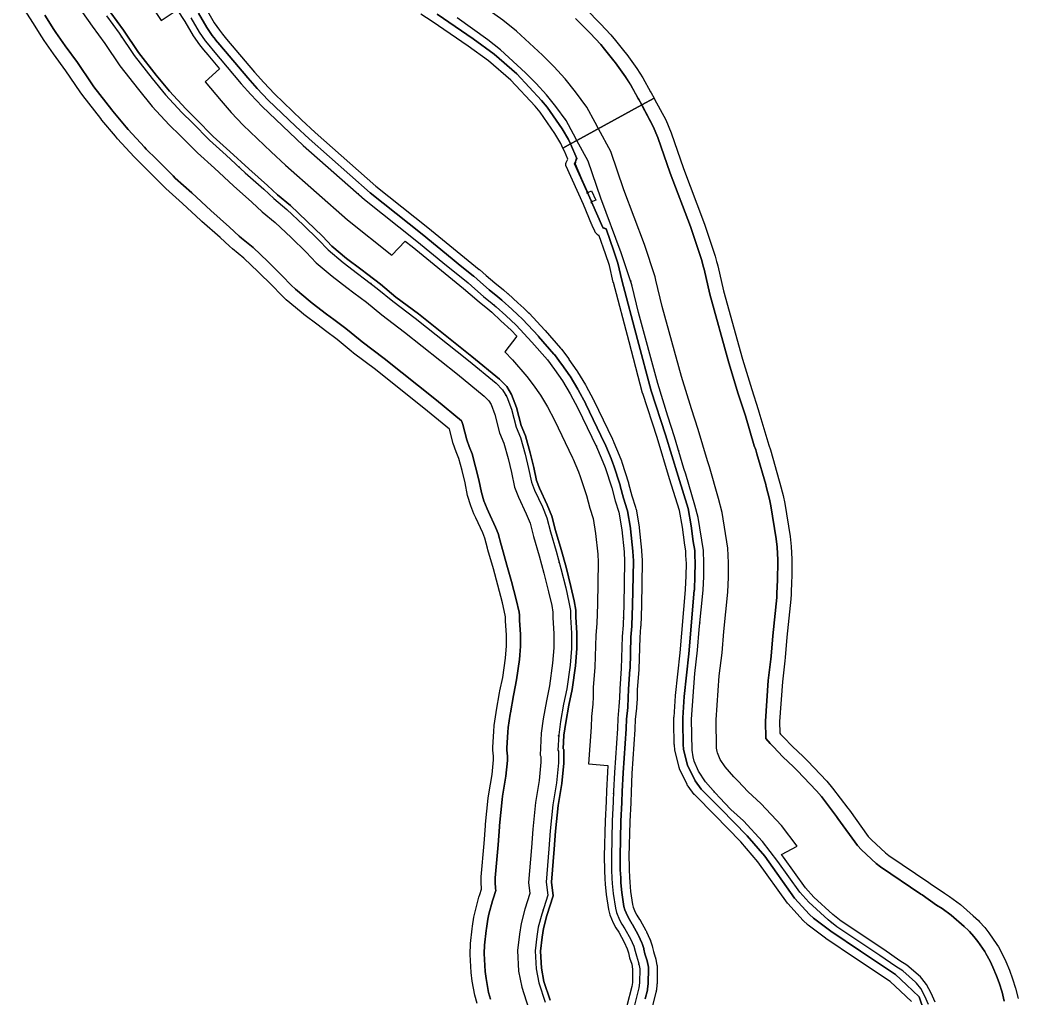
# Model space of a CAD drawing. Header units: inches. Extents: x 87989 to 118156, y 435697 to 451526.
# Drawn here: x 97259 to 97826, y 443586 to 444143 of the extents above; entities that cross this region are included whole.
import ezdxf

# ---------------------------------------------------------------- set-up
doc = ezdxf.new("R2010")
doc.units = ezdxf.units.IN
doc.header["$MEASUREMENT"] = 0
for name, color, linetype, true_color in [('As_waterkering_BWK', 7, 'Continuous', 0x7b8981), ('Beschermingszone_BWK', 7, 'Continuous', 0xcf890d), ('Grens_bebouwingsvrije_zone_BWK', 7, 'Continuous', 0x6789ae), ('Kernzone_BWK', 7, 'Continuous', 0xcb89af), ('Kunstwerken_BWK', 7, 'Continuous', 0xc78952), ('Referentiepunten_BWK', 7, 'Continuous', 0x178980)]:
    doc.layers.add(name, color=color, linetype=linetype, true_color=true_color)

msp = doc.modelspace()

# ---------------------------------------------------------------- linework, layer by layer
at = {"layer": 'As_waterkering_BWK'}
for points in [[(97307.7265, 444144.8385), (97314.9883, 444134.9359), (97323.4708, 444122.3447), (97333.7173, 444109.1707), (97341.311, 444099.9784), (97350.6433, 444089.8461), (97356.621, 444084.0012), (97366.3063, 444074.1833), (97375.8649, 444065.554), (97386.5868, 444055.6263), (97397.1684, 444046.2351), (97402.8849, 444040.9174), (97410.2877, 444034.8365), (97419.6149, 444026.0348), (97428.3086, 444017.4729), (97433.7867, 444011.7276), (97442.244, 444004.6126), (97450.4823, 443998.3675), (97454.4574, 443995.3199), (97461.7009, 443989.9203), (97470.4286, 443982.6471), (97483.2795, 443972.9759), (97513.5401, 443948.926), (97529.1822, 443936.0442), (97532.9255, 443932.1761), (97535.3563, 443928.2868), (97538.0245, 443921.2988), (97540.6762, 443910.9571), (97543.0637, 443905.121), (97545.6696, 443895.6094), (97547.6399, 443887.4655), (97549.2559, 443879.7896), (97551.0615, 443875.2061), (97555.5601, 443865.6796), (97558.0056, 443859.5015), (97560.0981, 443851.5241), (97563.2777, 443840.528), (97566.0467, 443830.6386), (97568.8123, 443819.7077), (97570.65, 443811.5696), (97571.5357, 443806.7615), (97571.5357, 443802.9166), (97572.0649, 443793.9208), (97572.0649, 443785.198), (97571.2823, 443775.6767), (97569.4471, 443762.3058), (97567.6026, 443753.479), (97565.8718, 443743.6262), (97564.7958, 443736.0943), (97564.3619, 443727.273), (97564.6565, 443726.8311), (97564.6565, 443720.1201), (97563.6136, 443708.7787), (97561.4981, 443696.3502), (97560.0339, 443681.5744), (97559.239, 443671.2406), (97557.6492, 443652.2962), (97558.5867, 443644.8865), (97555.1953, 443634.143), (97553.188, 443626.6492), (97552.3712, 443621.4764), (97551.4212, 443613.1976), (97551.9665, 443602.9739), (97553.4718, 443595.0368), (97557.1053, 443584.1363)], [(97355.6954, 444143.7685), (97360.4851, 444135.5615), (97363.8722, 444130.6753), (97365.8988, 444128.1455), (97368.3409, 444125.2054), (97384.2746, 444106.2864), (97389.7512, 444100.1215), (97396.1507, 444093.3732), (97411.696, 444078.4755), (97419.5746, 444071.1682), (97454.4503, 444040.3676), (97484.0723, 444016.7809), (97501.0832, 444002.9054), (97504.5826, 444000.0511), (97513.2552, 443992.9774), (97517.1176, 443989.6328), (97522.1296, 443985.3442), (97527.0005, 443981.2874), (97529.338, 443979.364), (97534.6966, 443974.4362), (97540.6288, 443968.8967), (97549.5957, 443959.3474), (97558.3385, 443949.3094), (97562.4541, 443943.8128), (97566.988, 443937.3346), (97571.399, 443929.9477), (97575.7223, 443921.8661), (97586.3636, 443899.8194), (97586.9146, 443898.5105), (97589.8983, 443891.2393), (97591.1918, 443888.0431), (97594.9039, 443876.41), (97596.8429, 443869.1593), (97598.9065, 443862.5757), (97600.6457, 443852.6857), (97601.9443, 443840.0292), (97602.2728, 443834.6325), (97601.8415, 443809.9864), (97601.3995, 443798.3443), (97600.8322, 443791.9451), (97600.3304, 443773.7066), (97599.461, 443762.2535), (97599.3681, 443757.1532), (97599.0571, 443752.209), (97598.3465, 443745.3984), (97598.1684, 443739.7524), (97596.4643, 443714.6958), (97595.904, 443704.0079), (97595.751, 443697.9199), (97595.1691, 443687.0862), (97594.7251, 443666.9836), (97594.7688, 443659.0622), (97595.0358, 443654.5225), (97595.2153, 443651.5155), (97595.6872, 443645.7832), (97597.0088, 443637.5173), (97597.6617, 443635.0125), (97599.3103, 443630.8891), (97600.7264, 443628.4062), (97602.3501, 443625.8327), (97605.5789, 443620.0132), (97607.4653, 443615.8284), (97608.3484, 443613.1081), (97608.9446, 443610.3325), (97610.1504, 443606.6075), (97610.8406, 443603.1096), (97610.6996, 443595.0304), (97610.3893, 443592.1863), (97607.4191, 443580.7744)], [(97575.1387, 444074.0575), (97573.2999, 444077.513), (97568.9644, 444085.3388), (97563.1736, 444093.2443), (97557.8934, 444099.9238), (97551.9096, 444106.3597), (97545.8484, 444112.4935), (97531.6309, 444125.6222), (97524.5967, 444131.2962), (97506.9972, 444143.8159)], [(97775.0358, 443582.6761), (97772.9597, 443587.5499), (97770.6114, 443591.9376), (97768.2134, 443594.8717), (97767.6175, 443595.4819), (97760.3175, 443601.8388), (97756.4092, 443604.2969), (97747.339, 443610.6401), (97722.9477, 443626.9636), (97717.9336, 443630.9401), (97707.043, 443641.0043), (97701.8918, 443646.6316), (97689.3812, 443664.1026), (97680.6967, 443675.4885), (97669.7825, 443687.1032), (97662.6929, 443693.6477), (97662.4724, 443693.882), (97656.3868, 443700.2008), (97653.9017, 443702.8407), (97648.1642, 443709.4165), (97644.2384, 443715.439), (97641.8599, 443721.143), (97641.1706, 443723.501), (97640.5719, 443727.312), (97640.2799, 443744.9942), (97642.1321, 443770.9704), (97643.7362, 443784.1559), (97644.6966, 443796.0512), (97646.9096, 443818.2499), (97647.2495, 443826.0799), (97647.3575, 443833.663), (97647.022, 443840.8289), (97643.9795, 443859.6104), (97642.1414, 443866.7004), (97637.0788, 443884.3013), (97635.9711, 443887.4984), (97630.6651, 443905.5339), (97626.8357, 443917.2893), (97621.1913, 443935.8203), (97610.0799, 443976.1976), (97606.5202, 443991.2244), (97606.1732, 443992.5414), (97600.3691, 444010.1885), (97588.6578, 444041.1038), (97581.4729, 444062.1545), (97575.1387, 444074.0575)]]:
    msp.add_lwpolyline(points, dxfattribs=at)
at = {"layer": 'Beschermingszone_BWK'}
for points in [[(97518.3705, 443583.3364), (97517.1198, 443588.1424), (97515.6145, 443596.0795), (97515.019, 443601.0034), (97514.4737, 443611.2271), (97514.6624, 443617.4159), (97515.6125, 443625.6946), (97515.824, 443627.247), (97516.6408, 443632.4198), (97517.4479, 443636.2224), (97519.4552, 443643.7162), (97519.9115, 443645.2811), (97520.8949, 443648.3964), (97520.6492, 443652.2962), (97520.7788, 443655.3902), (97522.3582, 443674.2065), (97523.1429, 443684.4122), (97523.2142, 443685.2232), (97524.6785, 443699.999), (97525.0228, 443702.5588), (97526.8994, 443713.5841), (97527.6565, 443721.8177), (97527.6565, 443723.906), (97527.3619, 443727.273), (97527.4066, 443729.0905), (97527.8404, 443737.9118), (97528.1676, 443741.3269), (97529.2436, 443748.8588), (97529.4298, 443750.0282), (97531.1607, 443759.8809), (97531.3849, 443761.0469), (97532.9659, 443768.613), (97534.4891, 443779.7108), (97535.0649, 443786.716), (97535.0649, 443792.8335), (97534.5995, 443800.7439), (97534.5357, 443803.1493), (97534.396, 443804.1404), (97532.8259, 443811.0937), (97530.2913, 443821.1112), (97527.6902, 443830.4008), (97524.5542, 443841.2464), (97524.3087, 443842.1367), (97522.7821, 443847.9571), (97521.595, 443850.9559), (97517.6043, 443859.4069), (97516.6364, 443861.6447), (97514.8308, 443866.2282), (97513.0496, 443872.1672), (97511.5474, 443879.3022), (97509.8378, 443886.3687), (97507.9705, 443893.1844), (97506.431, 443896.9477), (97504.8356, 443901.7672), (97502.7569, 443909.8745), (97490.2672, 443920.1601), (97460.6407, 443943.7061), (97448.1799, 443953.0837), (97446.7418, 443954.2229), (97438.7839, 443960.8546), (97432.1446, 443965.8059), (97428.0503, 443968.9431), (97419.8922, 443975.1272), (97418.4249, 443976.2993), (97409.9675, 443983.4142), (97407.0084, 443986.1948), (97401.9317, 443991.5191), (97393.9338, 443999.3959), (97385.8192, 444007.0533), (97379.3996, 444012.3266), (97377.6841, 444013.8265), (97372.2846, 444018.8493), (97362.0268, 444027.9531), (97361.4487, 444028.4772), (97350.8979, 444038.2464), (97341.5125, 444046.7194), (97339.966, 444048.1989), (97330.515, 444057.7793), (97324.776, 444063.3908), (97323.4282, 444064.7795), (97314.0958, 444074.9118), (97312.7854, 444076.4138), (97305.1917, 444085.6061), (97304.5112, 444086.4549), (97294.2648, 444099.6289), (97292.7847, 444101.6719), (97284.7147, 444113.6508), (97277.7169, 444123.1973), (97272.3355, 444130.7824), (97270.9218, 444132.9306), (97265.953, 444141.0845), (97258.5641, 444152.6216)], [(97272.738, 444145.3238), (97277.7533, 444137.0935), (97278.8614, 444135.4098), (97284.2055, 444127.8765), (97291.2604, 444118.253), (97299.4196, 444106.1417), (97300.5796, 444104.5404), (97310.8261, 444091.3665), (97311.3594, 444090.7012), (97318.9531, 444081.5088), (97319.9802, 444080.3316), (97329.3125, 444070.1993), (97330.3689, 444069.1109), (97336.1596, 444063.4489), (97345.6612, 444053.8172), (97346.8733, 444052.6575), (97356.2962, 444044.1507), (97367.1105, 444034.1419), (97377.6649, 444024.7706), (97383.1329, 444019.684), (97384.4775, 444018.5084), (97391.1097, 444013.0605), (97399.4865, 444005.1556), (97407.6348, 443997.1308), (97412.7983, 443991.7154), (97415.1176, 443989.536), (97423.575, 443982.4211), (97424.725, 443981.5024), (97432.9005, 443975.3051), (97436.969, 443972.1873), (97443.7389, 443967.139), (97451.8633, 443960.3687), (97452.9904, 443959.4758), (97465.5355, 443950.0347), (97495.2992, 443926.3797), (97509.5014, 443914.6797), (97509.7709, 443914.1386), (97510.3433, 443912.4967), (97512.585, 443903.7542), (97513.8353, 443899.9767), (97515.5582, 443895.7652), (97517.5852, 443888.3667), (97519.3512, 443881.0673), (97520.878, 443873.8153), (97522.2741, 443869.1604), (97524.0797, 443864.5769), (97524.8383, 443862.8229), (97528.9388, 443854.1394), (97530.398, 443850.4532), (97532.047, 443844.1664), (97532.2393, 443843.4686), (97535.3848, 443832.5905), (97538.0222, 443823.1711), (97540.6067, 443812.9562), (97542.2347, 443805.7467), (97542.5357, 443804.1127), (97542.5357, 443802.9166), (97542.5857, 443801.2137), (97543.0649, 443793.0685), (97543.0649, 443786.3878), (97542.4444, 443778.8385), (97540.8537, 443767.2493), (97539.2157, 443759.4106), (97539.04, 443758.4967), (97537.3092, 443748.644), (97537.1632, 443747.7275), (97536.0872, 443740.1955), (97535.8308, 443737.5188), (97535.3969, 443728.6975), (97535.3619, 443727.273), (97535.6565, 443723.906), (97535.6565, 443721.4506), (97534.8376, 443712.5451), (97532.9093, 443701.2164), (97532.6395, 443699.2101), (97531.1752, 443684.4343), (97531.1193, 443683.7986), (97530.3325, 443673.5653), (97528.7508, 443654.7212), (97528.6492, 443652.2962), (97528.8786, 443648.6561), (97529.018, 443647.5537), (97527.5404, 443642.8729), (97527.1828, 443641.6464), (97525.1755, 443634.1525), (97524.5429, 443631.1721), (97523.7261, 443625.9993), (97523.5603, 443624.7825), (97522.6103, 443616.5038), (97522.4624, 443611.6532), (97523.0076, 443601.4294), (97523.4744, 443597.5702), (97524.9797, 443589.6331), (97525.96, 443585.8662)], [(97495.709, 444145.8008), (97516.2129, 444131.7773), (97528.0527, 444123.1133), (97541.084, 444111.9336), (97555.1074, 444096.7891), (97558.2168, 444093.0156), (97566.748, 444080.6484), (97570.3867, 444074.5625), (97571.478, 444072.0532), (97567.1753, 444069.6982), (97565.9785, 444072.1914), (97562.541, 444077.9414), (97554.2227, 444090), (97551.3398, 444093.4961), (97537.6113, 444108.3281), (97524.9453, 444119.1914), (97513.3418, 444127.6836), (97513.3086, 444127.707), (97492.959, 444141.625), (97492.9297, 444141.6445), (97486.3945, 444145.8516)], [(97765.3516, 443584.4062), (97759.0586, 443590.2969), (97753.1387, 443595.8359), (97733.5645, 443608.9063), (97716.625, 443620.2891), (97716.5684, 443620.3281), (97716.457, 443620.4063), (97716.4023, 443620.4492), (97706.5195, 443627.9023), (97706.4316, 443627.9766), (97706.2402, 443628.1328), (97706.1953, 443628.1719), (97706.1465, 443628.2148), (97703.9141, 443630.2773), (97703.8379, 443630.3516), (97703.6699, 443630.5234), (97703.5898, 443630.6094), (97695.1914, 443639.9453), (97695.1699, 443639.9688), (97695.1016, 443640.0547), (97694.9277, 443640.2695), (97694.8926, 443640.3125), (97694.8438, 443640.3789), (97677.9746, 443663.9414), (97668.2344, 443675.2305), (97653.3359, 443690.5234), (97642.3027, 443701.6875), (97642.1973, 443701.8008), (97641.9824, 443702.0508), (97641.8828, 443702.1719), (97638.3086, 443706.8711), (97638.2168, 443707), (97638.041, 443707.2656), (97637.957, 443707.3984), (97637.9063, 443707.4922), (97637.8105, 443707.6758), (97637.7832, 443707.7305), (97637.7637, 443707.7695), (97633.5293, 443716.7656), (97633.4844, 443716.8711), (97633.3965, 443717.082), (97633.3379, 443717.2383), (97633.3145, 443717.3086), (97633.2402, 443717.5508), (97633.2148, 443717.6367), (97633.2051, 443717.6758), (97630.957, 443726.6055), (97630.9297, 443726.7266), (97630.918, 443726.7852), (97630.8535, 443727.1562), (97630.8379, 443727.2578), (97630.8281, 443727.3398), (97630.5371, 443730.332), (97630.5293, 443730.4219), (97630.5176, 443730.6328), (97630.5137, 443730.7344), (97630.3145, 443742.8438), (97630.3145, 443742.8906), (97630.3262, 443745.8242), (97630.3262, 443745.9102), (97630.334, 443746.0781), (97630.3379, 443746.1562), (97631.2012, 443758.2578), (97631.2051, 443758.3047), (97631.2129, 443758.3984), (97631.2168, 443758.4492), (97633.8711, 443782.6797), (97636.9004, 443818.5898), (97636.9121, 443818.75), (97636.918, 443818.8359), (97636.9316, 443818.9648), (97637.252, 443826.3516), (97637.2539, 443826.3867), (97637.3535, 443833.5), (97637.1445, 443837.957), (97637.1445, 443837.9922), (97637.1426, 443838.0625), (97637.1406, 443838.0977), (97637.0957, 443840.4375), (97636.3535, 443845.2695), (97636.3496, 443845.3008), (97636.3398, 443845.3672), (97636.3359, 443845.3945), (97635.2285, 443854.1133), (97633.457, 443863.543), (97627.8496, 443881.6719), (97620.7832, 443905.0508), (97612.5977, 443930.0664), (97612.5762, 443930.1367), (97612.5352, 443930.2812), (97612.5156, 443930.3438), (97604.8438, 443959.5781), (97595.8516, 443993.3047), (97595.8418, 443993.3398), (97595.8223, 443993.4141), (97595.8145, 443993.4492), (97593.6133, 444002.832), (97591.4297, 444009.5117), (97587.832, 444019.875), (97587.7949, 444019.8867), (97587.6445, 444019.957), (97587.502, 444020.0312), (97587.4512, 444020.0625), (97587.084, 444020.2852), (97586.9961, 444020.3438), (97586.8633, 444020.4375), (97586.7383, 444020.5391), (97586.416, 444020.8242), (97586.2949, 444020.9375), (97586.1836, 444021.0547), (97586.1191, 444021.1289), (97585.8496, 444021.4648), (97585.8105, 444021.5156), (97585.7148, 444021.6484), (97585.6289, 444021.7852), (97585.6094, 444021.8203), (97585.4004, 444022.1914), (97585.3418, 444022.3047), (97585.3047, 444022.3867), (97583.791, 444025.75), (97583.7617, 444025.8164), (97583.7051, 444025.9531), (97578.8145, 444037.5586), (97569.0156, 444059.3633), (97568.9863, 444059.4297), (97568.9277, 444059.5859), (97568.8809, 444059.7422), (97568.8438, 444059.8984), (97568.8184, 444060.0625), (97568.8008, 444060.2227), (97568.7969, 444060.3867), (97568.8008, 444060.5508), (97568.8184, 444060.7148), (97568.8438, 444060.875), (97568.8809, 444061.0352), (97568.9277, 444061.1914), (97568.9863, 444061.3438), (97569.0313, 444061.4453), (97569.9727, 444063.4609), (97568.0449, 444067.8867), (97567.1753, 444069.6982), (97571.478, 444072.0532), (97575.1113, 444063.6992), (97573.8438, 444060.6797), (97583.3867, 444039.2773), (97583.4922, 444039.0352), (97589.8652, 444024.4375), (97591.8633, 444023.8398), (97596.1836, 444011.0625), (97598.4336, 444004.1836), (97600.6816, 443994.5938), (97609.6777, 443960.8555), (97617.3496, 443931.6211), (97625.5527, 443906.5508), (97632.6309, 443883.1367), (97638.3184, 443864.7461), (97640.1719, 443854.8906), (97641.2949, 443846.0273), (97642.0898, 443840.8672), (97642.1406, 443838.1914), (97642.3555, 443833.582), (97642.252, 443826.2227), (97641.9199, 443818.6055), (97641.8945, 443818.3398), (97641.8906, 443818.2461), (97638.8477, 443782.1953), (97636.1875, 443757.9023), (97635.3262, 443745.8047), (97635.3145, 443742.9023), (97635.5137, 443730.8164), (97635.8047, 443727.8242), (97638.0547, 443718.8945), (97642.2871, 443709.8984), (97645.8594, 443705.2031), (97656.9063, 443694.0234), (97671.9219, 443678.6133), (97681.9082, 443667.0352), (97698.9082, 443643.2891), (97707.3086, 443633.9492), (97709.5391, 443631.8906), (97719.4141, 443624.4375), (97736.3477, 443613.0625), (97756.2578, 443599.7656), (97762.4746, 443593.9453), (97769.6855, 443587.1992), (97772.3301, 443579.3945)]]:
    msp.add_lwpolyline(points, dxfattribs=at)
for points in [[(97613.9355, 443585.957, 0), (97615.2285, 443590.9258, 0), (97615.3594, 443591.6445, 0), (97615.6699, 443594.4883, 0), (97615.6992, 443594.9414, 0), (97615.8398, 443603.0664, 0), (97615.7559, 443604.0273, 0), (97615.0566, 443607.5742, 0), (97614.9082, 443608.1484, 0), (97613.7793, 443611.6328, 0), (97613.2363, 443614.1562, 0), (97613.1035, 443614.6523, 0), (97612.2207, 443617.3711, 0), (97612.0234, 443617.8828, 0), (97610.1367, 443622.0664, 0), (97609.9512, 443622.4375, 0), (97606.7227, 443628.2578, 0), (97606.5781, 443628.5, 0), (97605.0137, 443630.9805, 0), (97603.8242, 443633.0664, 0), (97602.4199, 443636.5781, 0), (97601.9082, 443638.543, 0), (97600.6543, 443646.3828, 0), (97600.2031, 443651.8672, 0), (97600.0273, 443654.8164, 0), (97599.7676, 443659.2227, 0), (97599.7559, 443661.3906, 0), (97599.7246, 443666.9414, 0), (97600.166, 443686.8984, 0), (97600.7441, 443697.6523, 0), (97600.75, 443697.793, 0), (97600.9004, 443703.8164, 0), (97601.4551, 443714.3945, 0), (97603.1563, 443739.4141, 0), (97603.166, 443739.5938, 0), (97603.3379, 443745.0586, 0), (97604.0293, 443751.6914, 0), (97604.0469, 443751.8945, 0), (97604.3574, 443756.8398, 0), (97604.3672, 443757.0625, 0), (97604.457, 443762.0195, 0), (97605.3164, 443773.3281, 0), (97605.3281, 443773.5703, 0), (97605.8262, 443791.6563, 0), (97606.3809, 443797.9023, 0), (97606.3965, 443798.1563, 0), (97606.8398, 443809.8477, 0), (97607.2715, 443834.5469, 0), (97607.2637, 443834.9375, 0), (97606.9355, 443840.332, 0), (97606.918, 443840.5391, 0), (97605.6191, 443853.1953, 0), (97605.5703, 443853.5508, 0), (97603.8301, 443863.4414, 0), (97603.6777, 443864.0703, 0), (97601.6465, 443870.5508, 0), (97599.7344, 443877.7031, 0), (97599.668, 443877.9297, 0), (97595.9551, 443889.5625, 0), (97595.8262, 443889.918, 0), (97594.5293, 443893.125, 0), (97591.5313, 443900.4297, 0), (97590.9727, 443901.7578, 0), (97590.8672, 443901.9922, 0), (97580.2246, 443924.0391, 0), (97580.1309, 443924.2227, 0), (97575.8086, 443932.3047, 0), (97575.6914, 443932.5117, 0), (97571.2813, 443939.8984, 0), (97571.084, 443940.2031, 0), (97566.5508, 443946.6797, 0), (97566.457, 443946.8086, 0), (97562.3418, 443952.3047, 0), (97562.1094, 443952.5938, 0), (97553.3652, 443962.6328, 0), (97553.2402, 443962.7695, 0), (97544.2734, 443972.3203, 0), (97544.041, 443972.5508, 0), (97541.5078, 443974.918, 0), (97538.0957, 443978.1055, 0), (97532.7227, 443983.043, 0), (97532.5156, 443983.2266, 0), (97530.1895, 443985.1406, 0), (97525.3555, 443989.1641, 0), (97520.3789, 443993.4219, 0), (97516.5273, 443996.7578, 0), (97516.416, 443996.8516, 0), (97507.7422, 444003.9258, 0), (97504.2441, 444006.7813, 0), (97487.209, 444020.6758, 0), (97457.6641, 444044.1992, 0), (97422.9277, 444074.8789, 0), (97415.1563, 444082.0859, 0), (97415.0957, 444082.1406, 0), (97399.6973, 444096.8984, 0), (97393.4336, 444103.5039, 0), (97388.0586, 444109.5547, 0), (97372.1758, 444128.4141, 0), (97369.8008, 444131.2734, 0), (97369.7461, 444131.3398, 0), (97367.8828, 444133.668, 0), (97364.7051, 444138.25, 0), (97360.0137, 444146.2891, 0)], [(97364.332, 444148.8086, 0), (97368.9258, 444140.9375, 0), (97371.8926, 444136.6563, 0), (97373.6328, 444134.4844, 0), (97373.6602, 444134.4492, 0), (97376.0117, 444131.6211, 0), (97391.8281, 444112.8398, 0), (97391.8496, 444112.8164, 0), (97397.1035, 444106.8984, 0), (97397.1309, 444106.8711, 0), (97403.2441, 444100.4258, 0), (97418.5566, 444085.75, 0), (97426.2832, 444078.5859, 0), (97460.8789, 444048.0312, 0), (97490.3477, 444024.5664, 0), (97519.5898, 444000.7148, 0), (97519.6191, 444000.6914, 0), (97519.7598, 444000.5742, 0), (97519.7871, 444000.5508, 0), (97523.6406, 443997.2109, 0), (97528.5801, 443992.9844, 0), (97533.377, 443988.9922, 0), (97535.6914, 443987.0859, 0), (97535.7188, 443987.0625, 0), (97535.7715, 443987.0195, 0), (97535.7969, 443986.9961, 0), (97536.0078, 443986.8125, 0), (97536.0293, 443986.793, 0), (97536.082, 443986.7461, 0), (97536.1074, 443986.7266, 0), (97541.4941, 443981.7695, 0), (97544.9199, 443978.5703, 0), (97547.4531, 443976.207, 0), (97547.4844, 443976.1758, 0), (97547.543, 443976.1211, 0), (97547.5723, 443976.0898, 0), (97547.8066, 443975.8594, 0), (97547.834, 443975.832, 0), (97547.8906, 443975.7734, 0), (97547.918, 443975.7422, 0), (97556.9004, 443966.1758, 0), (97556.9316, 443966.1406, 0), (97557.0898, 443965.9688, 0), (97557.1172, 443965.9375, 0), (97565.8789, 443955.8789, 0), (97565.9102, 443955.8438, 0), (97565.9688, 443955.7734, 0), (97565.998, 443955.7344, 0), (97566.2305, 443955.4492, 0), (97566.2578, 443955.4141, 0), (97566.3203, 443955.332, 0), (97566.3438, 443955.3047, 0), (97570.4707, 443949.7891, 0), (97570.4941, 443949.7578, 0), (97570.6113, 443949.5977, 0), (97570.6348, 443949.5625, 0), (97575.1816, 443943.0703, 0), (97575.207, 443943.0313, 0), (97575.2598, 443942.9531, 0), (97575.2813, 443942.918, 0), (97575.4785, 443942.6133, 0), (97575.502, 443942.5781, 0), (97575.5508, 443942.5, 0), (97575.5742, 443942.4609, 0), (97580, 443935.0508, 0), (97580.0234, 443935.0078, 0), (97580.1738, 443934.7422, 0), (97580.2031, 443934.6914, 0), (97584.5527, 443926.5586, 0), (97584.5762, 443926.5156, 0), (97584.6934, 443926.2813, 0), (97584.7129, 443926.2461, 0), (97595.3828, 443904.1367, 0), (97595.4102, 443904.0781, 0), (97595.541, 443903.7852, 0), (97595.5664, 443903.7305, 0), (97596.1484, 443902.3477, 0), (97599.1582, 443895.0117, 0), (97600.4609, 443891.793, 0), (97600.4785, 443891.75, 0), (97600.5117, 443891.6641, 0), (97600.5293, 443891.6172, 0), (97600.6582, 443891.2617, 0), (97600.6738, 443891.2188, 0), (97600.7031, 443891.1289, 0), (97600.7188, 443891.082, 0), (97604.4395, 443879.4219, 0), (97604.457, 443879.3633, 0), (97604.541, 443879.0781, 0), (97604.5566, 443879.0234, 0), (97606.4492, 443871.9453, 0), (97608.4492, 443865.5664, 0), (97608.4727, 443865.4883, 0), (97608.5176, 443865.3203, 0), (97608.5352, 443865.2539, 0), (97608.6895, 443864.625, 0), (97608.707, 443864.5469, 0), (97608.7422, 443864.375, 0), (97608.7559, 443864.3086, 0), (97610.4941, 443854.418, 0), (97610.502, 443854.375, 0), (97610.5156, 443854.2852, 0), (97610.5215, 443854.2422, 0), (97610.5723, 443853.875, 0), (97610.5781, 443853.8398, 0), (97610.5879, 443853.75, 0), (97610.5938, 443853.707, 0), (97611.8945, 443841.0234, 0), (97611.8984, 443840.9727, 0), (97611.9199, 443840.7148, 0), (97611.9238, 443840.668, 0), (97612.2539, 443835.2383, 0), (97612.2578, 443835.1914, 0), (97612.2617, 443835.0938, 0), (97612.2617, 443835.043, 0), (97612.2715, 443834.6523, 0), (97612.2715, 443834.6055, 0), (97612.2715, 443834.5039, 0), (97612.2715, 443834.457, 0), (97611.8379, 443809.7344, 0), (97611.8359, 443809.6836, 0), (97611.3906, 443797.9336, 0), (97611.3867, 443797.8711, 0), (97611.3672, 443797.5547, 0), (97611.3633, 443797.4922, 0), (97610.8203, 443791.3633, 0), (97610.3262, 443773.4023, 0), (97610.3223, 443773.3438, 0), (97610.3066, 443773.0391, 0), (97610.3047, 443772.9922, 0), (97609.4531, 443761.7852, 0), (97609.3652, 443756.9414, 0), (97609.3633, 443756.8867, 0), (97609.3535, 443756.6094, 0), (97609.3496, 443756.5547, 0), (97609.0352, 443751.5508, 0), (97609.0313, 443751.5039, 0), (97609.0098, 443751.25, 0), (97609.0059, 443751.1953, 0), (97608.3301, 443744.7227, 0), (97608.1621, 443739.4141, 0), (97608.1602, 443739.3711, 0), (97608.1484, 443739.1445, 0), (97608.1465, 443739.1016, 0), (97606.4473, 443714.0938, 0), (97605.8984, 443703.6367, 0), (97605.8965, 443703.6055, 0), (97605.748, 443697.6523, 0), (97605.7461, 443697.6172, 0), (97605.7383, 443697.4375, 0), (97605.7383, 443697.4023, 0), (97605.1641, 443686.7266, 0), (97605.1621, 443686.6875, 0), (97604.7266, 443666.918, 0), (97604.7246, 443666.8828, 0), (97604.7559, 443661.418, 0), (97604.7676, 443659.3828, 0), (97605.0176, 443655.1133, 0), (97605.1914, 443652.2227, 0), (97605.623, 443646.9844, 0), (97606.8066, 443639.5742, 0), (97607.1797, 443638.1406, 0), (97608.3398, 443635.2422, 0), (97609.3008, 443633.5547, 0), (97610.8066, 443631.168, 0), (97610.8262, 443631.1406, 0), (97610.8633, 443631.0781, 0), (97610.8809, 443631.0469, 0), (97611.0254, 443630.8047, 0), (97611.041, 443630.7773, 0), (97611.0762, 443630.7148, 0), (97611.0938, 443630.6836, 0), (97614.3223, 443624.8633, 0), (97614.3477, 443624.8203, 0), (97614.3965, 443624.7266, 0), (97614.4199, 443624.6836, 0), (97614.6094, 443624.3047, 0), (97614.6289, 443624.2656, 0), (97614.6738, 443624.1719, 0), (97614.6953, 443624.1211, 0), (97616.582, 443619.9375, 0), (97616.6094, 443619.875, 0), (97616.6641, 443619.7461, 0), (97616.6875, 443619.6836, 0), (97616.8848, 443619.1758, 0), (97616.9082, 443619.1094, 0), (97616.9551, 443618.9805, 0), (97616.9668, 443618.9492, 0), (97616.9766, 443618.918, 0), (97617.8594, 443616.1953, 0), (97617.8789, 443616.1367, 0), (97617.916, 443616.0117, 0), (97617.9316, 443615.9492, 0), (97618.0664, 443615.457, 0), (97618.082, 443615.3945, 0), (97618.1113, 443615.2695, 0), (97618.125, 443615.207, 0), (97618.6152, 443612.9297, 0), (97619.6641, 443609.6875, 0), (97619.6855, 443609.6172, 0), (97619.7266, 443609.4727, 0), (97619.7441, 443609.4141, 0), (97619.8965, 443608.832, 0), (97619.9141, 443608.7578, 0), (97619.9453, 443608.6133, 0), (97619.9609, 443608.543, 0), (97620.6602, 443604.9961, 0), (97620.6836, 443604.8633, 0), (97620.7227, 443604.5859, 0), (97620.7363, 443604.4688, 0), (97620.8203, 443603.5039, 0), (97620.8262, 443603.4492, 0), (97620.8281, 443603.375, 0), (97620.8379, 443603.1094, 0), (97620.8398, 443603.0234, 0), (97620.8398, 443602.9805, 0), (97620.6973, 443594.8555, 0), (97620.6973, 443594.8008, 0), (97620.6914, 443594.6836, 0), (97620.6895, 443594.6289, 0), (97620.6602, 443594.1719, 0), (97620.6563, 443594.1172, 0), (97620.6465, 443594.0039, 0), (97620.6406, 443593.9453, 0), (97620.3301, 443591.1016, 0), (97620.3242, 443591.0469, 0), (97620.3184, 443591.0117, 0), (97620.293, 443590.832, 0), (97620.2773, 443590.7422, 0), (97620.1465, 443590.0234, 0), (97620.1387, 443589.9883, 0), (97620.127, 443589.9336, 0), (97620.0879, 443589.7578, 0), (97620.0664, 443589.668, 0), (97617.0938, 443578.2461, 0)], [(97581.4135, 444147.6378, 0), (97587.4747, 444141.504, 0), (97588.5277, 444140.4054, 0), (97594.5115, 444133.9696, 0), (97597.1177, 444130.9311, 0), (97602.3979, 444124.2516, 0), (97603.5098, 444122.7907, 0), (97609.3006, 444114.8852, 0), (97612.7011, 444109.569, 0), (97617.0366, 444101.7431, 0), (97617.4392, 444101.0017, 0), (97619.0021, 444098.0647, 0), (97611.984, 444094.2235, 0), (97610.3769, 444097.2435, 0), (97610.0387, 444097.8663, 0), (97605.7032, 444105.6922, 0), (97602.8468, 444110.1578, 0), (97597.056, 444118.0633, 0), (97596.122, 444119.2904, 0), (97590.8418, 444125.9699, 0), (97588.6526, 444128.5222, 0), (97582.6688, 444134.9581, 0), (97581.7843, 444135.8809, 0), (97575.7231, 444142.0147, 0), (97574.342, 444143.3499, 0)], [(97818.0159, 443584.7119, 0), (97816.7955, 443589.7743, 0), (97815.1773, 443595.0317, 0), (97813.6762, 443599.1356, 0), (97811.6002, 443604.0094, 0), (97809.9899, 443607.3682, 0), (97807.6417, 443611.7559, 0), (97806.9845, 443612.9376, 0), (97803.1314, 443618.5168, 0), (97800.7333, 443621.4509, 0), (97798.2619, 443624.216, 0), (97797.666, 443624.8262, 0), (97795.1993, 443627.1559, 0), (97787.8993, 443633.5128, 0), (97782.6788, 443637.3911, 0), (97779.6388, 443639.3032, 0), (97771.4092, 443645.0585, 0), (97770.6983, 443645.5449, 0), (97747.7167, 443660.9249, 0), (97745.2741, 443662.862, 0), (97736.8377, 443670.6583, 0), (97734.573, 443673.1323, 0), (97723.5291, 443688.5551, 0), (97722.7758, 443689.5742, 0), (97714.0912, 443700.9601, 0), (97711.3038, 443704.2496, 0), (97700.3896, 443715.8643, 0), (97698.271, 443717.9642, 0), (97692.1342, 443723.6292, 0), (97686.8044, 443729.1633, 0), (97685.0273, 443731.0511, 0), (97682.4675, 443733.985, 0), (97682.3046, 443743.8452, 0), (97683.9512, 443766.9383, 0), (97685.4288, 443779.0838, 0), (97685.6, 443780.776, 0), (97686.5286, 443792.2778, 0), (97688.7024, 443814.0836, 0), (97688.87, 443816.4281, 0), (97689.21, 443824.2581, 0), (97689.2452, 443825.4816, 0), (97689.3533, 443833.0648, 0), (97689.3116, 443835.6276, 0), (97688.976, 443842.7934, 0), (97688.4815, 443847.5451, 0), (97685.439, 443866.3266, 0), (97684.6354, 443870.1506, 0), (97682.7973, 443877.2406, 0), (97682.5049, 443878.3102, 0), (97677.4423, 443895.9111, 0), (97676.7644, 443898.0508, 0), (97675.9826, 443900.3073, 0), (97670.9576, 443917.3878, 0), (97670.5997, 443918.5428, 0), (97666.8955, 443929.9139, 0), (97661.5348, 443947.5133, 0), (97650.7749, 443986.6137, 0), (97647.3891, 444000.906, 0), (97647.1345, 444001.9238, 0), (97646.7875, 444003.2408, 0), (97646.0707, 444005.6636, 0), (97640.2666, 444023.3107, 0), (97639.6454, 444025.0671, 0), (97628.1811, 444055.3304, 0), (97621.2214, 444075.7212, 0), (97618.55, 444081.885, 0), (97612.2157, 444093.7881, 0), (97611.984, 444094.2235, 0), (97619.0021, 444098.0647, 0), (97619.278, 444097.5463, 0), (97625.6122, 444085.6432, 0), (97628.7926, 444078.3054, 0), (97635.7094, 444058.0402, 0), (97647.1266, 444027.9011, 0), (97647.8661, 444025.8102, 0), (97653.6702, 444008.163, 0), (97654.5236, 444005.2788, 0), (97654.8705, 444003.9618, 0), (97655.1736, 444002.7501, 0), (97658.5263, 443988.5977, 0), (97669.2193, 443949.7405, 0), (97674.5259, 443932.3186, 0), (97678.2063, 443921.0207, 0), (97678.6324, 443919.6457, 0), (97683.6039, 443902.7471, 0), (97684.3236, 443900.6697, 0), (97685.1306, 443898.1225, 0), (97690.1932, 443880.5216, 0), (97690.5413, 443879.2483, 0), (97692.3794, 443872.1583, 0), (97693.3361, 443867.6059, 0), (97696.3786, 443848.8243, 0), (97696.9673, 443843.1676, 0), (97697.3028, 443836.0018, 0), (97697.3525, 443832.9508, 0), (97697.2444, 443825.3677, 0), (97697.2024, 443823.9111, 0), (97696.8625, 443816.0811, 0), (97696.6629, 443813.29, 0), (97694.4966, 443791.559, 0), (97693.574, 443780.1322, 0), (97693.3703, 443778.1177, 0), (97691.9168, 443766.1702, 0), (97690.3093, 443743.6263, 0), (97690.4181, 443737.041, 0), (97690.956, 443736.4245, 0), (97692.5983, 443734.6799, 0), (97697.7334, 443729.348, 0), (97703.6974, 443723.8425, 0), (97706.2195, 443721.3426, 0), (97717.1337, 443709.7279, 0), (97720.4521, 443705.8118, 0), (97729.1367, 443694.426, 0), (97730.0334, 443693.2127, 0), (97740.798, 443678.18, 0), (97742.5128, 443676.3067, 0), (97750.4819, 443668.9424, 0), (97752.4346, 443667.3937, 0), (97775.1477, 443652.1934, 0), (97775.9939, 443651.6144, 0), (97784.0635, 443645.971, 0), (97786.9381, 443644.163, 0), (97793.153, 443639.5459, 0), (97800.453, 443633.1891, 0), (97803.3895, 443630.4156, 0), (97803.9854, 443629.8053, 0), (97806.9276, 443626.5136, 0), (97809.3257, 443623.5795, 0), (97813.9127, 443616.9376, 0), (97814.695, 443615.5308, 0), (97817.0433, 443611.1431, 0), (97818.9603, 443607.1445, 0), (97821.0363, 443602.2708, 0), (97822.8233, 443597.3852, 0), (97824.4415, 443592.1277, 0), (97825.8944, 443586.1011, 0)]]:
    msp.add_polyline3d(points, dxfattribs=at)
at = {"layer": 'Grens_bebouwingsvrije_zone_BWK'}
for points in [[(97778.7975, 443584.052), (97776.5702, 443589.2808), (97773.9547, 443594.1679), (97771.1986, 443597.5399), (97770.3662, 443598.3923), (97762.71, 443605.0593), (97758.6216, 443607.6308), (97749.5978, 443613.9416), (97725.3065, 443630.198), (97720.5375, 443633.9803), (97709.8806, 443643.8285), (97705.0043, 443649.1555), (97692.5983, 443666.4805), (97691.4302, 443668.0118), (97700.4243, 443672.7091), (97691.3918, 443684.5511), (97679.6442, 443697.0528), (97672.5501, 443703.6015), (97666.526, 443709.8549), (97664.2769, 443712.2442), (97659.3574, 443717.8825), (97656.6666, 443722.0103), (97655.08, 443725.8152), (97654.8612, 443726.5639), (97654.5539, 443728.5198), (97654.2882, 443744.6112), (97656.0718, 443769.6263), (97657.668, 443782.7467), (97658.6406, 443794.7934), (97660.8794, 443817.2511), (97661.2452, 443825.6765), (97661.3622, 443833.891), (97660.9694, 443842.2804), (97657.6951, 443862.4927), (97655.647, 443870.3927), (97650.4299, 443888.5309), (97649.3083, 443891.7681), (97644.0391, 443909.6786), (97640.189, 443921.4975), (97634.6391, 443939.718), (97623.6449, 443979.6697), (97620.1028, 443994.6217), (97619.604, 443996.5152), (97613.5712, 444014.8576), (97601.8323, 444045.846), (97594.3596, 444067.7397), (97587.4977, 444080.6344), (97585.6034, 444084.1941), (97580.7816, 444092.8977), (97574.3158, 444101.7247), (97568.5283, 444109.0459), (97562.0176, 444116.0486), (97555.5815, 444122.5617), (97540.7849, 444136.2252), (97533.0569, 444142.4588), (97514.8158, 444155.435)], [(97294.1592, 444146.6836), (97299.6153, 444138.9892), (97306.8063, 444129.1832), (97315.3679, 444116.4746), (97325.914, 444102.9153), (97333.773, 444093.4018), (97343.4651, 444082.8789), (97349.5653, 444076.9142), (97359.3905, 444066.9545), (97369.1171, 444058.1735), (97379.8701, 444048.2171), (97390.443, 444038.8336), (97396.2995, 444033.3857), (97403.6746, 444027.3276), (97412.6741, 444018.8351), (97421.1797, 444010.4584), (97426.9286, 444004.4291), (97436.0007, 443996.797), (97444.4195, 443990.4149), (97448.4267, 443987.3428), (97455.5071, 443982.0647), (97464.2173, 443974.8061), (97477.1609, 443965.0651), (97507.2501, 443941.1514), (97522.389, 443928.6841), (97525.0052, 443925.9807), (97526.361, 443923.8114), (97528.4792, 443918.2636), (97531.1604, 443907.8072), (97533.5791, 443901.8949), (97535.9853, 443893.1119), (97537.8852, 443885.2592), (97539.6436, 443876.9067), (97541.8782, 443871.2342), (97546.3804, 443861.7002), (97548.4858, 443856.3814), (97550.4569, 443848.8662), (97553.6594, 443837.791), (97556.3831, 443828.0636), (97559.0863, 443817.3796), (97560.8516, 443809.5617), (97561.5357, 443805.8481), (97561.5357, 443802.6227), (97562.0649, 443793.6269), (97562.0649, 443785.6083), (97561.3382, 443776.767), (97559.5873, 443764.0105), (97557.7812, 443755.3673), (97555.9949, 443745.1989), (97554.8306, 443737.0491), (97554.212, 443724.4701), (97554.6565, 443723.8034), (97554.6565, 443720.5789), (97553.6909, 443710.0774), (97551.5813, 443697.6839), (97550.0718, 443682.4511), (97549.2711, 443672.0422), (97547.5963, 443652.0844), (97548.3906, 443645.8062), (97545.5928, 443636.9432), (97543.3924, 443628.7284), (97542.4606, 443622.8268), (97541.3907, 443613.5035), (97542.0164, 443601.7705), (97543.7723, 443592.5126), (97547.7138, 443580.6879)], [(97335.7313, 444146.8323), (97338.7437, 444142.2493), (97347.9732, 444148.2344), (97352.2944, 444141.6603), (97357.1089, 444133.4108), (97360.6637, 444128.2826), (97362.7991, 444125.617), (97365.2726, 444122.6392), (97371.936, 444114.7273), (97363.8134, 444107.2958), (97372.929, 444096.4723), (97378.6992, 444089.9769), (97385.5133, 444082.7914), (97401.4059, 444067.5609), (97409.5083, 444060.0461), (97444.8075, 444028.8714), (97470.0034, 444008.8091), (97477.6113, 444016.8126), (97481.5622, 444013.6664), (97510.6813, 443989.915), (97514.508, 443986.6013), (97519.5493, 443982.2876), (97524.4498, 443978.2063), (97526.7114, 443976.3453), (97531.9777, 443971.5023), (97537.8028, 443966.0628), (97540.981, 443962.6782), (97534.1982, 443953.832), (97538.4688, 443949.284), (97546.6634, 443939.8754), (97550.3028, 443935.0149), (97554.3876, 443929.1784), (97558.3392, 443922.5607), (97562.349, 443915.0652), (97572.6877, 443893.6454), (97573.0632, 443892.7533), (97576.0074, 443885.5785), (97577.0742, 443882.9423), (97580.5053, 443872.1901), (97582.4343, 443864.9766), (97584.3018, 443859.0186), (97585.779, 443850.6185), (97586.9909, 443838.8075), (97587.2648, 443834.3076), (97586.8465, 443810.4022), (97586.4246, 443799.2917), (97585.8504, 443792.8144), (97585.3461, 443774.481), (97584.4713, 443762.9583), (97584.3767, 443757.7609), (97584.1061, 443753.4587), (97583.3711, 443746.4145), (97583.1845, 443740.4981), (97581.7677, 443719.6661), (97592.7187, 443718.5725), (97592.4714, 443714.9363), (97591.9066, 443704.1629), (97591.7537, 443698.0775), (97591.1715, 443687.2377), (97590.7248, 443667.0167), (97590.7694, 443658.9336), (97591.0428, 443654.2859), (97591.2251, 443651.2322), (97591.7133, 443645.3027), (97593.0894, 443636.6951), (97593.8544, 443633.7606), (97595.6988, 443629.1475), (97597.296, 443626.3471), (97598.9071, 443623.7935), (97602.0005, 443618.2179), (97603.7285, 443614.3846), (97604.4806, 443612.0678), (97605.0764, 443609.2939), (97606.2719, 443605.6009), (97606.8337, 443602.7533), (97606.7034, 443595.2827), (97606.4446, 443592.9108), (97603.5895, 443581.9413)]]:
    msp.add_lwpolyline(points, dxfattribs=at)
at = {"layer": 'Kernzone_BWK'}
for points in [[(97559.9225, 443585.1704), (97556.3819, 443595.7941), (97554.952, 443603.3351), (97554.4302, 443613.1063), (97555.3442, 443621.0708), (97556.1267, 443626.0252), (97558.0757, 443633.3029), (97561.6459, 443644.6101), (97560.6649, 443652.3596), (97562.2294, 443671.0005), (97563.0226, 443681.311), (97564.473, 443695.9499), (97566.5908, 443708.3893), (97567.657, 443719.9823), (97567.657, 443727.7402), (97567.407, 443728.1147), (97567.7855, 443735.8075), (97568.8351, 443743.1542), (97570.5494, 443752.9126), (97572.405, 443761.7947), (97574.2652, 443775.3499), (97575.065, 443785.0748), (97575.065, 443794.0091), (97574.536, 443803.0051), (97574.536, 443807.0351), (97573.5895, 443812.1725), (97571.7298, 443820.4064), (97568.9461, 443831.4114), (97566.1634, 443841.3492), (97562.9903, 443852.3214), (97560.862, 443860.437), (97558.3139, 443866.8738), (97553.817, 443876.3976), (97552.1397, 443880.655), (97550.5664, 443888.1269), (97548.5753, 443896.3582), (97545.9094, 443906.0889), (97543.5308, 443911.902), (97540.8886, 443922.2096), (97538.0546, 443929.6296), (97535.3021, 443934.0346), (97531.2198, 443938.2521), (97515.427, 443951.2583), (97485.1156, 443975.3492), (97472.2923, 443984.9993), (97463.5591, 443992.2767), (97456.2661, 443997.7132), (97452.3008, 444000.7528), (97444.1171, 444006.9576), (97435.8444, 444013.9175), (97430.4476, 444019.5774), (97421.6972, 444028.195), (97412.2719, 444037.0887), (97404.8606, 444043.1765), (97399.1856, 444048.4555), (97388.602, 444057.8487), (97377.8893, 444067.7682), (97368.3807, 444076.3517), (97358.7377, 444086.1271), (97352.7965, 444091.9362), (97343.5724, 444101.9509), (97336.058, 444111.0476), (97325.9019, 444124.1061), (97317.4426, 444136.6618), (97310.1604, 444146.5928)], [(97310.1604, 444146.5928), (97317.4426, 444136.6618), (97325.9019, 444124.1061), (97336.058, 444111.0476), (97343.5724, 444101.9509), (97352.7965, 444091.9362), (97358.7377, 444086.1271), (97368.3807, 444076.3517), (97377.8893, 444067.7682), (97388.602, 444057.8487), (97399.1856, 444048.4555), (97404.8606, 444043.1765), (97412.2719, 444037.0887), (97421.6972, 444028.195), (97430.4476, 444019.5774), (97435.8444, 444013.9175), (97444.1171, 444006.9576), (97452.3008, 444000.7528), (97456.2661, 443997.7132), (97463.5591, 443992.2767), (97472.2923, 443984.9993), (97485.1156, 443975.3492), (97515.427, 443951.2583), (97531.2198, 443938.2521), (97535.3021, 443934.0346), (97538.0546, 443929.6296), (97540.8886, 443922.2096), (97543.5308, 443911.902), (97545.9094, 443906.0889), (97548.5753, 443896.3582), (97550.5664, 443888.1269), (97552.1397, 443880.655), (97553.817, 443876.3976), (97558.3139, 443866.8738), (97560.862, 443860.437), (97562.9903, 443852.3214), (97566.1634, 443841.3492), (97568.9461, 443831.4114), (97571.7298, 443820.4064), (97573.5895, 443812.1725), (97574.536, 443807.0351), (97574.536, 443803.0051), (97575.065, 443794.0091), (97575.065, 443785.0748), (97574.2652, 443775.3499), (97572.405, 443761.7947), (97570.5494, 443752.9126), (97568.8351, 443743.1542), (97567.7855, 443735.8075), (97567.407, 443728.1147), (97567.657, 443727.7402), (97567.657, 443719.9823), (97566.5908, 443708.3893), (97564.473, 443695.9499), (97563.0226, 443681.311), (97562.2294, 443671.0005), (97560.6649, 443652.3596), (97561.6459, 443644.6101), (97558.0757, 443633.3029), (97556.1267, 443626.0252), (97555.3442, 443621.0708), (97554.4302, 443613.1063), (97554.952, 443603.3351), (97556.3819, 443595.7941), (97559.9225, 443585.1704)], [(97360.0156, 444146.2891), (97364.707, 444138.25), (97367.8828, 444133.668), (97369.7461, 444131.3398), (97369.8008, 444131.2734), (97372.1758, 444128.4141), (97388.0586, 444109.5547), (97393.4336, 444103.5039), (97399.6992, 444096.8984), (97415.0977, 444082.1406), (97415.1563, 444082.0859), (97422.9297, 444074.8789), (97457.6641, 444044.1992), (97487.2109, 444020.6758), (97504.2422, 444006.7813), (97507.7422, 444003.9258), (97516.4141, 443996.8516), (97516.5273, 443996.7578), (97520.3789, 443993.4219), (97525.3555, 443989.1641), (97530.1875, 443985.1406), (97532.5156, 443983.2266), (97532.7227, 443983.043), (97538.0938, 443978.1055), (97541.5078, 443974.918), (97544.043, 443972.5508), (97544.2734, 443972.3203), (97553.2422, 443962.7695), (97553.3672, 443962.6328), (97562.1094, 443952.5938), (97562.3398, 443952.3047), (97566.457, 443946.8086), (97566.5508, 443946.6797), (97571.0859, 443940.2031), (97571.2813, 443939.8984), (97575.6914, 443932.5117), (97575.8086, 443932.3047), (97580.1328, 443924.2227), (97580.2266, 443924.0391), (97590.8672, 443901.9922), (97590.9727, 443901.7578), (97591.5313, 443900.4297), (97594.5273, 443893.125), (97595.8281, 443889.918), (97595.957, 443889.5625), (97599.668, 443877.9297), (97599.7344, 443877.7031), (97601.6445, 443870.5508), (97603.6758, 443864.0703), (97603.832, 443863.4414), (97605.5703, 443853.5508), (97605.6211, 443853.1953), (97606.918, 443840.5391), (97606.9336, 443840.332), (97607.2617, 443834.9375), (97607.2734, 443834.5469), (97606.8398, 443809.8477), (97606.3945, 443798.1563), (97606.3789, 443797.9023), (97605.8242, 443791.6563), (97605.3281, 443773.5703), (97605.3164, 443773.3281), (97604.457, 443762.0195), (97604.3672, 443757.0625), (97604.3594, 443756.8398), (97604.0469, 443751.8945), (97604.0313, 443751.6914), (97603.3398, 443745.0586), (97603.1641, 443739.5938), (97603.1563, 443739.4141), (97601.457, 443714.3945), (97600.9023, 443703.8164), (97600.75, 443697.793), (97600.7422, 443697.6523), (97600.168, 443686.8984), (97599.7266, 443666.9414), (97599.7578, 443661.3906), (97599.7695, 443659.2227), (97600.0273, 443654.8164), (97600.2031, 443651.8672), (97600.6563, 443646.3828), (97601.9063, 443638.543), (97602.4219, 443636.5781), (97603.8242, 443633.0664), (97605.0117, 443630.9805), (97606.5781, 443628.5), (97606.7227, 443628.2578), (97609.9492, 443622.4375), (97610.1367, 443622.0664), (97612.0234, 443617.8828), (97612.2227, 443617.3711), (97613.1055, 443614.6523), (97613.2383, 443614.1562), (97613.7813, 443611.6328), (97614.9063, 443608.1484), (97615.0547, 443607.5742), (97615.7539, 443604.0273), (97615.8398, 443603.0664), (97615.6992, 443594.9414), (97615.6719, 443594.4883), (97615.3594, 443591.6445), (97615.2266, 443590.9258), (97613.9336, 443585.957)], [(97525.9609, 443585.8672), (97524.9805, 443589.6328), (97523.4727, 443597.5703), (97523.0078, 443601.4297), (97522.4609, 443611.6523), (97522.6094, 443616.5039), (97523.5586, 443624.7813), (97523.7266, 443626), (97524.543, 443631.1719), (97525.1758, 443634.1523), (97527.1836, 443641.6445), (97527.5391, 443642.8711), (97529.0195, 443647.5547), (97528.8789, 443648.6562), (97528.6484, 443652.2969), (97528.75, 443654.7227), (97530.332, 443673.5664), (97531.1211, 443683.7969), (97531.1758, 443684.4336), (97532.6406, 443699.2109), (97532.9102, 443701.2148), (97534.8359, 443712.5469), (97535.6563, 443721.4492), (97535.6563, 443723.9063), (97535.3633, 443727.2734), (97535.3984, 443728.6992), (97535.832, 443737.5195), (97536.0859, 443740.1953), (97537.1641, 443747.7266), (97537.3086, 443748.6445), (97539.0391, 443758.4961), (97539.2148, 443759.4102), (97540.8555, 443767.25), (97542.4453, 443778.8398), (97543.0664, 443786.3867), (97543.0664, 443793.0703), (97542.5859, 443801.2148), (97542.5352, 443802.918), (97542.5352, 443804.1133), (97542.2344, 443805.7461), (97540.6055, 443812.957), (97538.0234, 443823.1719), (97535.3867, 443832.5898), (97532.2383, 443843.4688), (97532.0469, 443844.168), (97530.3984, 443850.4531), (97528.9375, 443854.1406), (97524.8398, 443862.8242), (97524.0781, 443864.5781), (97522.2734, 443869.1602), (97520.8789, 443873.8164), (97519.3516, 443881.0664), (97517.5859, 443888.3672), (97515.5586, 443895.7656), (97513.8359, 443899.9766), (97512.5859, 443903.7539), (97510.3438, 443912.4961), (97509.7695, 443914.1367), (97509.5, 443914.6797), (97495.3008, 443926.3789), (97465.5352, 443950.0352), (97452.9922, 443959.4766), (97451.8633, 443960.3672), (97443.7383, 443967.1406), (97436.9688, 443972.1875), (97432.9023, 443975.3047), (97424.7266, 443981.5039), (97423.5742, 443982.4219), (97415.1172, 443989.5352), (97412.7969, 443991.7148), (97407.6367, 443997.1289), (97399.4883, 444005.1563), (97391.1094, 444013.0586), (97384.4766, 444018.5078), (97383.1328, 444019.6836), (97377.6641, 444024.7695), (97367.1094, 444034.1406), (97356.2969, 444044.1523), (97346.875, 444052.6563), (97345.6602, 444053.8164), (97336.1602, 444063.4492), (97330.3672, 444069.1094), (97329.3125, 444070.1992), (97319.9805, 444080.332), (97318.9531, 444081.5078), (97311.3594, 444090.7031), (97310.8242, 444091.3672), (97300.5781, 444104.5391), (97299.418, 444106.1406), (97291.2617, 444118.2539), (97284.207, 444127.875), (97278.8633, 444135.4102), (97277.7539, 444137.0938), (97272.7383, 444145.3242)], [(97574.3438, 444143.3516), (97575.7227, 444142.0156), (97581.7852, 444135.8828), (97582.668, 444134.957), (97588.6523, 444128.5234), (97590.8438, 444125.9688), (97596.1211, 444119.2891), (97597.0547, 444118.0625), (97602.8477, 444110.1562), (97605.7031, 444105.6914), (97610.0391, 444097.8672), (97610.375, 444097.2422), (97611.9835, 444094.2232), (97575.139, 444074.057), (97571.4777, 444072.053), (97570.3867, 444074.5625), (97566.75, 444080.6484), (97558.2148, 444093.0156), (97555.1055, 444096.7891), (97541.0859, 444111.9336), (97528.0547, 444123.1133), (97516.2148, 444131.7773), (97495.707, 444145.8008)], [(97772.332, 443579.3945), (97769.6836, 443587.1992), (97762.4766, 443593.9453), (97756.2578, 443599.7656), (97736.3477, 443613.0625), (97719.4141, 443624.4375), (97709.5391, 443631.8906), (97707.3086, 443633.9492), (97698.9102, 443643.2891), (97681.9102, 443667.0352), (97671.9219, 443678.6133), (97656.9063, 443694.0234), (97645.8594, 443705.2031), (97642.2891, 443709.8984), (97638.0547, 443718.8945), (97635.8047, 443727.8242), (97635.5117, 443730.8164), (97635.3125, 443742.9023), (97635.3242, 443745.8047), (97636.1875, 443757.9023), (97638.8477, 443782.1953), (97641.8906, 443818.2461), (97641.8945, 443818.3398), (97641.9219, 443818.6055), (97642.25, 443826.2227), (97642.3555, 443833.582), (97642.1406, 443838.1914), (97642.0898, 443840.8672), (97641.2969, 443846.0273), (97640.1719, 443854.8906), (97638.3203, 443864.7461), (97632.6289, 443883.1367), (97625.5508, 443906.5508), (97617.3516, 443931.6211), (97609.6758, 443960.8555), (97600.6836, 443994.5938), (97598.4336, 444004.1836), (97596.1836, 444011.0625), (97591.8633, 444023.8398), (97589.8633, 444024.4375), (97583.4922, 444039.0352), (97583.3867, 444039.2773), (97573.8438, 444060.6797), (97575.1094, 444063.6992), (97571.4777, 444072.053), (97575.139, 444074.057), (97611.9835, 444094.2232), (97612.2148, 444093.7891), (97618.5508, 444081.8867), (97621.2227, 444075.7227), (97628.1797, 444055.332), (97639.6445, 444025.0664), (97640.2656, 444023.3125), (97646.0703, 444005.6641), (97646.7891, 444003.2422), (97647.1328, 444001.9219), (97647.3906, 444000.9063), (97650.7734, 443986.6133), (97661.5352, 443947.5117), (97666.8945, 443929.9141), (97670.6016, 443918.543), (97670.957, 443917.3867), (97675.9844, 443900.3086), (97676.7656, 443898.0508), (97677.4414, 443895.9102), (97682.5039, 443878.3086), (97682.7969, 443877.2422), (97684.6367, 443870.1523), (97685.4375, 443866.3281), (97688.4805, 443847.5469), (97688.9766, 443842.793), (97689.3125, 443835.6289), (97689.3516, 443833.0664), (97689.2461, 443825.4805), (97689.2109, 443824.2578), (97688.8711, 443816.4297), (97688.7031, 443814.082), (97686.5273, 443792.2773), (97685.6016, 443780.7773), (97685.4297, 443779.082), (97683.9531, 443766.9375), (97682.3047, 443743.8438), (97682.4688, 443733.9844), (97685.0273, 443731.0508), (97686.8047, 443729.1641), (97692.1328, 443723.6289), (97698.2695, 443717.9648), (97700.3906, 443715.8633), (97711.3047, 443704.25), (97714.0898, 443700.9609), (97722.7773, 443689.5742), (97723.5273, 443688.5547), (97734.5742, 443673.1328), (97736.8359, 443670.6602), (97745.2734, 443662.8633), (97747.7148, 443660.9258), (97770.6992, 443645.543), (97771.4102, 443645.0586), (97779.6406, 443639.3047), (97782.6797, 443637.3906), (97787.8984, 443633.5117), (97795.1992, 443627.1563), (97797.6641, 443624.8281), (97798.2617, 443624.2148), (97800.7344, 443621.4492), (97803.1328, 443618.5156), (97806.9844, 443612.9375), (97807.6406, 443611.7578), (97809.9883, 443607.3672), (97811.6016, 443604.0078), (97813.6758, 443599.1367), (97815.1758, 443595.0313), (97816.7969, 443589.7734), (97818.0156, 443584.7109)]]:
    msp.add_lwpolyline(points, dxfattribs=at)
at = {"layer": 'Kunstwerken_BWK'}
msp.add_lwpolyline([(97574.6438, 444063.9463), (97574.11, 444060.773), (97577.841, 444052.111), (97581.095, 444044.686), (97580.6, 444044.45), (97580.726, 444044.096), (97581.649, 444044.529), (97583.449, 444045.375), (97585.851, 444040.008), (97584.028, 444039.217), (97583.092, 444038.811), (97583.232, 444038.513), (97583.68, 444038.688), (97589.861, 444024.304), (97590.014, 444024.256), (97591.457, 444023.801)], dxfattribs=at)
at = {"layer": 'Referentiepunten_BWK'}
for p in [(97316.3682, 444132.8876), (97378.753, 444112.8425), (97568.2244, 444086.349), (97383.1076, 444058.8478), (97450.7594, 444043.6273), (97457.9524, 443992.7146), (97605.7121, 443993.9433), (97528.1634, 443980.3305), (97534.8229, 443929.1402), (97586.2106, 443900.1363), (97632.953, 443897.7571), (97565.0698, 443834.1275), (97601.5576, 443802.5086), (97645.0583, 443799.6792), (97564.7658, 443735.4836), (97653.2443, 443703.5942), (97595.8711, 443702.6999), (97555.923, 443636.4484), (97719.8355, 443629.4318), (97610.3183, 443605.7565)]:
    msp.add_point(p, dxfattribs=at)

doc.saveas('drawing.dxf')
